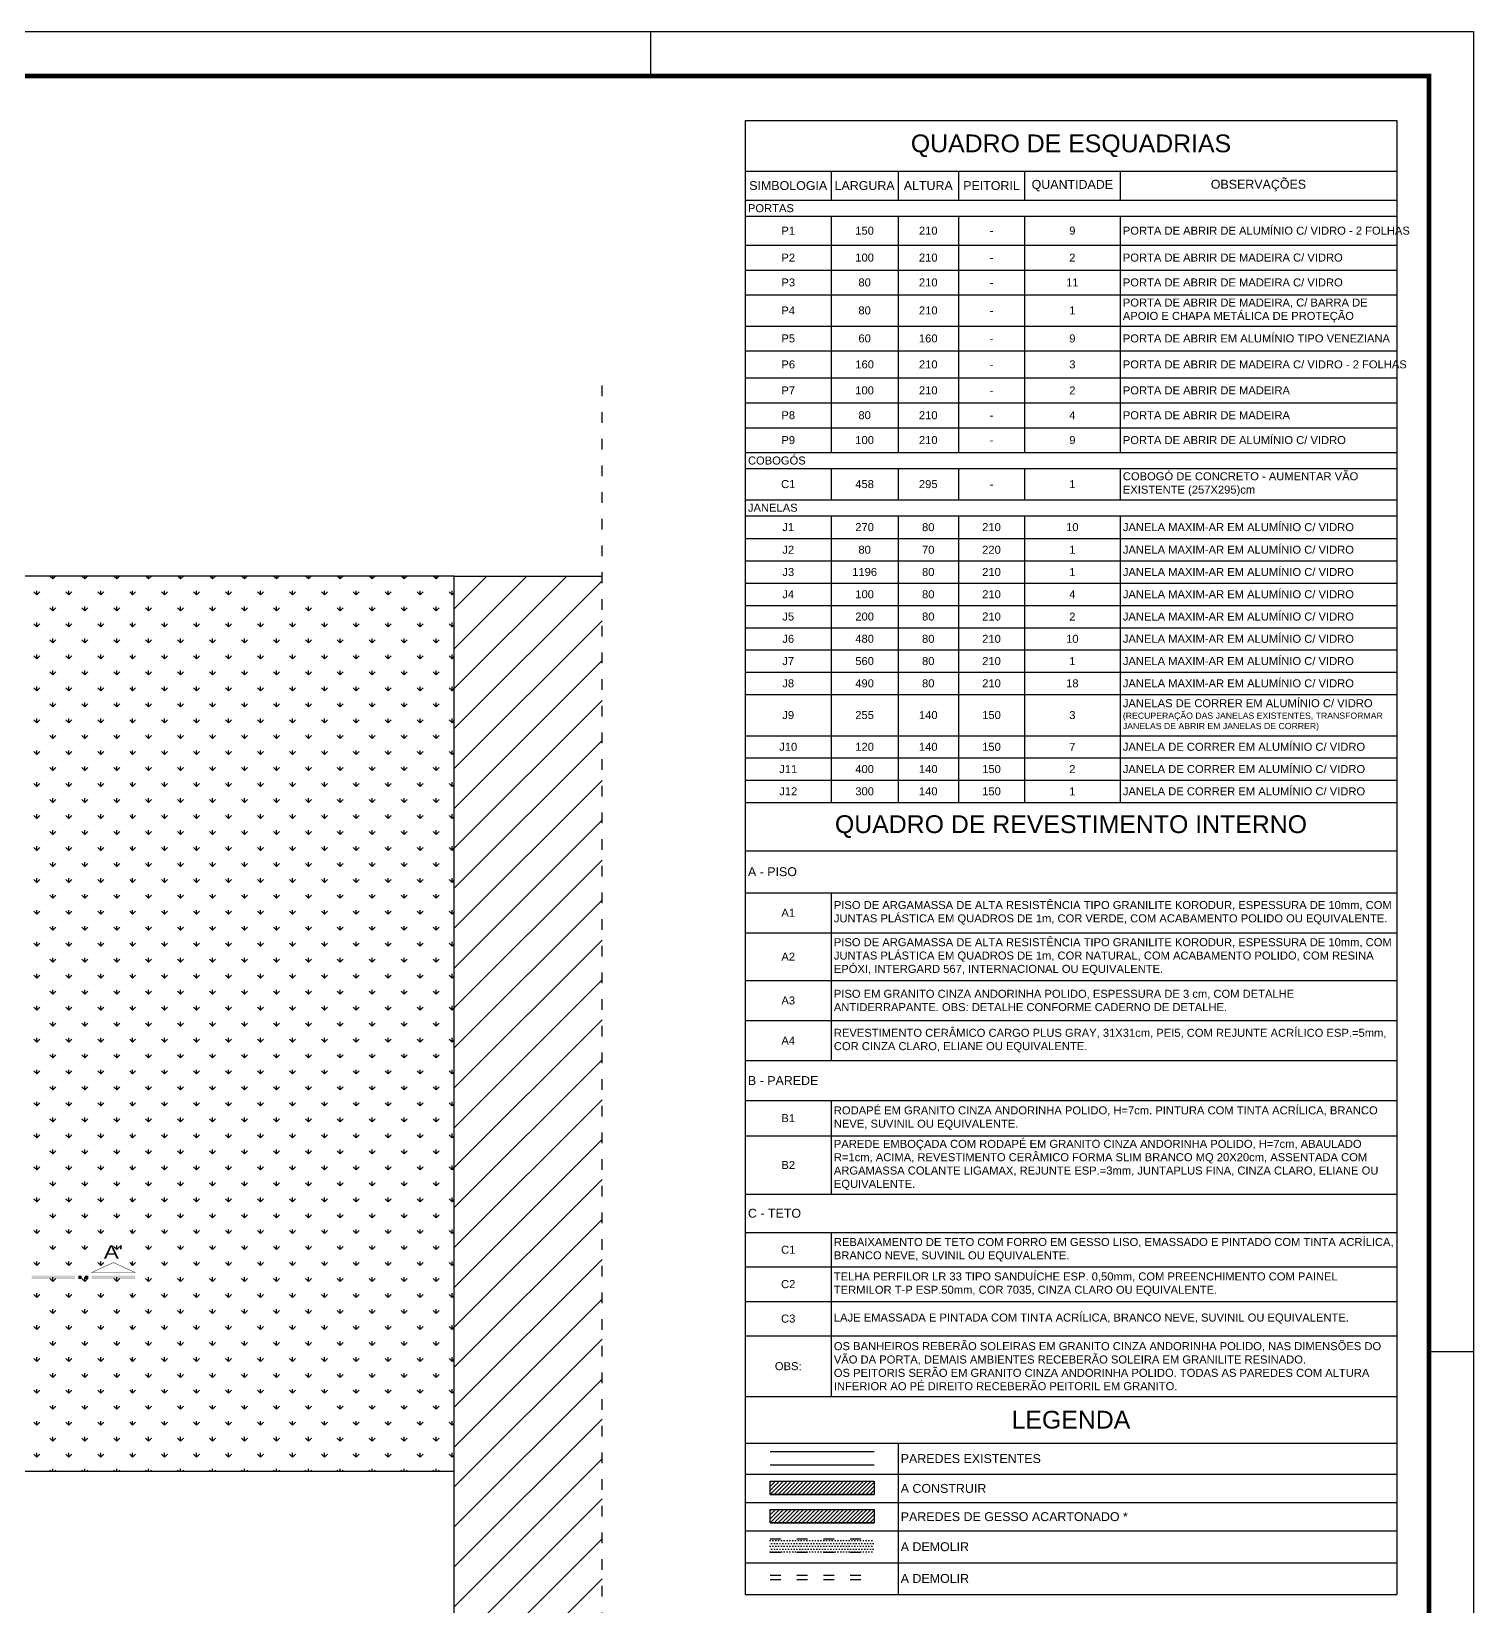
# Model space of a CAD drawing. Header units: millimetres. Extents: x 271 to 8721, y -7686 to -4716.
# Drawn here: x 7100 to 8721, y -6488 to -4716 of the extents above; entities that cross this region are included whole.
import ezdxf
from ezdxf.enums import TextEntityAlignment as Align

# ---------------------------------------------------------------- set-up
doc = ezdxf.new("R2010")
doc.units = ezdxf.units.MM
doc.linetypes.add('ACAD_ISO03W100', pattern=[30, 12, -18])
for name, color, linetype in [('construir', 10, 'Continuous'), ('CONSTRUIR - CARTONADO', 161, 'Continuous'), ('demolir', 40, 'ACAD_ISO03W100'), ('HACHURA', 8, 'Continuous'), ('LEGENDA', 7, 'Continuous'), ('PAREDE', 5, 'Continuous'), ('PISO', 3, 'Continuous'), ('PISO02', 8, 'Continuous'), ('Projeções', 6, 'ACAD_ISO03W100'), ('Texto', 7, 'Continuous')]:
    doc.layers.add(name, color=color, linetype=linetype)
doc.styles.add('ARIAL', font='Arial.ttf')

# ---------------------------------------------------------------- blocks, each defined once
blk = doc.blocks.new('A1 SEM ABA')
at = {"layer": 'LEGENDA'}
for p, q in [((-18.5, 58.4), (-18.5, 59.4)), ((0, 29.7), (-1, 29.7))]:
    blk.add_line(p, q, dxfattribs=at)
blk.add_lwpolyline([(-169, 59.4), (0, 59.4), (0, 0), (-169, 0), (-169, 59.4)], close=True, dxfattribs=at)
at = {"layer": 'LEGENDA', "const_width": 0.1}
blk.add_lwpolyline([(-1, 58.4), (-1, 1), (-166.5, 1), (-166.5, 58.4)], close=True, dxfattribs=at)
blk = doc.blocks.new('*T18')
at = {"color": 0, "lineweight": -2}
for p, q in [((732.5, 0), (732.5, -52.2)), ((732.5, -52.2), (732.5, -87.4)), ((732.5, -87.4), (732.5, -119.2)), ((732.5, -119.2), (732.5, -151)), ((732.5, -151), (732.5, -186.8)), ((732.5, -186.8), (732.5, -222.5))]:
    blk.add_line(p, q, dxfattribs=at)
at = {"layer": 'Texto', "color": 0, "lineweight": -2}
for p, q in [((0, 0), (96.6, 0)), ((0, 0), (0, -52.2)), ((96.6, 0), (171.8, 0)), ((171.8, 0), (239.7, 0)), ((239.7, 0), (314, 0)), ((314, 0), (421.6, 0)), ((421.6, 0), (732.5, 0)), ((0, -52.2), (96.6, -52.2)), ((0, -52.2), (0, -87.4)), ((96.6, -52.2), (171.8, -52.2)), ((171.8, -52.2), (239.7, -52.2)), ((171.8, -52.2), (171.8, -87.4)), ((239.7, -52.2), (314, -52.2)), ((314, -52.2), (421.6, -52.2)), ((421.6, -52.2), (732.5, -52.2)), ((0, -87.4), (96.6, -87.4)), ((0, -87.4), (0, -119.2)), ((96.6, -87.4), (171.8, -87.4)), ((171.8, -87.4), (239.7, -87.4)), ((171.8, -87.4), (171.8, -119.2)), ((239.7, -87.4), (314, -87.4)), ((314, -87.4), (421.6, -87.4)), ((421.6, -87.4), (732.5, -87.4)), ((0, -119.2), (96.6, -119.2)), ((0, -119.2), (0, -151)), ((96.6, -119.2), (171.8, -119.2)), ((171.8, -119.2), (239.7, -119.2)), ((171.8, -119.2), (171.8, -151)), ((239.7, -119.2), (314, -119.2)), ((314, -119.2), (421.6, -119.2)), ((421.6, -119.2), (732.5, -119.2)), ((0, -151), (96.6, -151)), ((0, -151), (0, -186.8)), ((96.6, -151), (171.8, -151)), ((171.8, -151), (239.7, -151)), ((171.8, -151), (171.8, -186.8)), ((239.7, -151), (314, -151)), ((314, -151), (421.6, -151)), ((421.6, -151), (732.5, -151)), ((0, -186.8), (96.6, -186.8)), ((0, -186.8), (0, -222.5)), ((96.6, -186.8), (171.8, -186.8)), ((171.8, -186.8), (239.7, -186.8)), ((171.8, -186.8), (171.8, -222.5)), ((239.7, -186.8), (314, -186.8)), ((314, -186.8), (421.6, -186.8)), ((421.6, -186.8), (732.5, -186.8)), ((0, -222.5), (96.6, -222.5)), ((96.6, -222.5), (171.8, -222.5)), ((171.8, -222.5), (239.7, -222.5)), ((239.7, -222.5), (314, -222.5)), ((314, -222.5), (421.6, -222.5)), ((421.6, -222.5), (732.5, -222.5))]:
    blk.add_line(p, q, dxfattribs=at)
at = {"layer": 'Texto', "style": 'ARIAL'}
for s, insert, char_height, width, attachment_point in [('LEGENDA', (366.2, -26.1), 20, 726.468, 5), ('PAREDES EXISTENTES', (174.8, -69.8), 10, 554.695, 4), ('A CONSTRUIR', (174.8, -103.3), 10, 554.695, 4), ('PAREDES DE GESSO ACARTONADO *', (174.8, -135.1), 10, 554.695, 4), ('A DEMOLIR', (174.8, -168.9), 10, 554.695, 4), ('A DEMOLIR', (174.8, -204.6), 10, 554.695, 4)]:
    blk.add_mtext(s, dxfattribs=dict(at, insert=insert, char_height=char_height, width=width, attachment_point=attachment_point))
blk = doc.blocks.new('A$C216C62CF')
at = {"color": 0, "const_width": 0.5}
blk.add_lwpolyline([(-116.3, 5.6), (-67.5, 5.6), (-91.9, 16.7)], close=True, dxfattribs=at)
at = {"color": 0, "linetype": 'ByBlock'}
for points in [[(-116.3, -1.9), (-116.3, 1.9), (-67.5, -1.9), (-67.5, 1.9)], [(-63.8, -1.9), (-63.8, 1.9), (-60, -1.9), (-60, 1.9)], [(-56.3, -1.9), (-56.3, 1.9), (-52.5, -1.9), (-52.5, 1.9)], [(-48.8, -1.9), (-48.8, 1.9), (0, -1.9), (0, 1.9)]]:
    blk.add_solid(points, dxfattribs=at)
at = {"color": 0, "style": 'ARIAL', "width": 1.2}
blk.add_attdef('A', text='', height=15, dxfattribs=at).set_placement((-91.9, 16.7), align=Align.BOTTOM_CENTER)

msp = doc.modelspace()

# ---------------------------------------------------------------- hatches: boundary and pattern name
at = {"layer": 'construir'}
h = msp.add_hatch(dxfattribs=at)
h.set_pattern_fill('ANSI31', color=256, style=0)
h.set_pattern_definition([(45, (7930.381, -6362.0192), (-2.24506, 2.24506), [])])
h.paths.add_polyline_path([(7930.381, -6347.019), (8047.475, -6347.019), (8047.475, -6362.019), (7930.381, -6362.019)])
at = {"layer": 'CONSTRUIR - CARTONADO'}
h = msp.add_hatch(dxfattribs=at)
h.set_pattern_fill('ANSI31', color=256, style=0)
h.set_pattern_definition([(45, (7930.381, -6393.8), (-2.24506, 2.24506), [])])
h.paths.add_polyline_path([(7930.381, -6378.8), (8047.475, -6378.8), (8047.475, -6393.8), (7930.381, -6393.8)])
at = {"layer": 'demolir'}
h = msp.add_hatch(dxfattribs=at)
h.set_pattern_fill('DOTS', color=256, scale=2, style=0)
h.set_pattern_definition([(0, (8073.265, -10928.7377), (1.5875, 3.175), [0, -3.175])])
h.paths.add_polyline_path([(7930.381, -6411.982), (8047.475, -6411.982), (8047.475, -6426.982), (7930.381, -6426.982)])
at = {"layer": 'HACHURA'}
h = msp.add_hatch(dxfattribs=at)
h.set_pattern_fill('GRASS', color=74, style=0)
h.set_pattern_definition([(90, (-3724.362, -17473.586), (-17.9605, 17.9605), [4.7625, -31.1585]), (45, (-3724.362, -17473.586), (-17.960512, 17.960512), [4.7625, -20.6375]), (135, (-3724.362, -17473.586), (-17.960512, -17.960512), [4.7625, -20.6375])])
h.paths.add_polyline_path([(7056.214, -6336.132), (7575.214, -6336.132), (7575.214, -5329.093), (7056.214, -5329.093), (7056.214, -5337.093), (7056.214, -5339.093), (7056.214, -5394.093), (7056.214, -5629.093), (7056.214, -5694.093), (7056.214, -5756.593), (7056.214, -5779.093), (7056.214, -5784.093), (7056.214, -6156.593), (7056.214, -6204.093)])
h.paths.add_polyline_path([(7081.763, -5704.093, -1), (7070.664, -5704.093, -1)], flags=16)
h.paths.add_polyline_path([(7216.352, -6112.306), (7167.602, -6112.306), (7191.977, -6101.237)], flags=16)
h.paths.add_polyline_path([(7064.537, -5727.593), (7064.537, -5712.913), (7076.706, -5712.913), (7076.706, -5727.593)], flags=24)
h.paths.add_polyline_path([(7064.537, -5711.97), (7064.537, -5696.215), (7076.706, -5696.215), (7076.706, -5711.97)], flags=24)
h.paths.add_polyline_path([(7064.537, -6199.421), (7064.537, -6183.764), (7076.706, -6183.764), (7076.706, -6199.421)], flags=24)
h.paths.add_polyline_path([(7086.956, -6166.867), (7086.956, -6152.187), (7099.125, -6152.187), (7099.125, -6166.867)], flags=24)
h.paths.add_polyline_path([(7063.09, -6150.093), (7063.09, -6126.005), (7076.706, -6126.005), (7076.706, -6150.093)], flags=24)
h.paths.add_polyline_path([(7064.537, -5967.578), (7064.537, -5945.608), (7076.706, -5945.608), (7076.706, -5967.578)], flags=24)
h.paths.add_polyline_path([(7063.09, -5787.18), (7063.09, -5763.093), (7076.706, -5763.093), (7076.706, -5787.18)], flags=24)
h.paths.add_polyline_path([(7064.531, -5554.914), (7064.531, -5533.271), (7076.706, -5533.271), (7076.706, -5554.914)], flags=24)
h.paths.add_polyline_path([(7064.537, -5381.97), (7064.537, -5366.215), (7076.706, -5366.215), (7076.706, -5381.97)], flags=24)
h.paths.add_polyline_path([(7177.404, -6078.046), (7205.335, -6078.046), (7205.335, -6100.546), (7177.404, -6100.546)], flags=24)
h = msp.add_hatch(dxfattribs=at)
h.set_pattern_fill('ANSI31', color=256, scale=10, style=0)
h.set_pattern_definition([(45, (-3724.36, -17473.586), (-22.45064, 22.45064), [])])
h.paths.add_polyline_path([(7741.403, -7556.811), (7741.403, -5329.093), (7575.214, -5329.093), (7575.214, -7556.811)])

# ---------------------------------------------------------------- linework, layer by layer
at = {"color": 0, "lineweight": -2}
for p, q in [((8634.893, -4816.719), (8634.893, -4873.422)), ((8634.893, -4873.422), (8634.893, -4906.259)), ((8634.893, -4906.259), (8634.893, -4924.259)), ((8634.893, -4924.259), (8634.893, -4956.843)), ((8634.893, -4956.843), (8634.893, -4984.803)), ((8634.893, -4984.803), (8634.893, -5012.764)), ((8634.893, -5012.764), (8634.893, -5047.779)), ((8634.893, -5047.779), (8634.893, -5075.739)), ((8634.893, -5075.739), (8634.893, -5106.212)), ((8634.893, -5106.212), (8634.893, -5134.172)), ((8634.893, -5134.172), (8634.893, -5162.132)), ((8634.893, -5162.132), (8634.893, -5190.092)), ((8634.893, -5190.092), (8634.893, -5208.092)), ((8634.893, -5208.092), (8634.893, -5243.163)), ((8634.893, -5243.163), (8634.893, -5261.163)), ((8634.893, -5261.163), (8634.893, -5286.908)), ((8634.893, -5286.908), (8634.893, -5311.956)), ((8634.893, -5311.956), (8634.893, -5337.005)), ((8634.893, -5337.005), (8634.893, -5362.054)), ((8634.893, -5362.054), (8634.893, -5387.103)), ((8634.893, -5387.103), (8634.893, -5412.152)), ((8634.893, -5412.152), (8634.893, -5437.2)), ((8634.893, -5437.2), (8634.893, -5462.249)), ((8634.893, -5462.249), (8634.893, -5508.569)), ((8634.893, -5508.569), (8634.893, -5533.618)), ((8634.893, -5533.618), (8634.893, -5558.667)), ((8634.893, -5558.667), (8634.893, -5583.715)), ((8634.893, -5583.715), (8634.893, -5637.939)), ((8634.893, -5637.939), (8634.893, -5685.215)), ((8634.893, -5685.215), (8634.893, -5730.287)), ((8634.893, -5730.287), (8634.893, -5783.882)), ((8634.893, -5783.882), (8634.893, -5828.955)), ((8634.893, -5828.955), (8634.893, -5874.027)), ((8634.893, -5874.027), (8634.893, -5918.826)), ((8634.893, -5918.826), (8634.893, -5958.625)), ((8634.893, -5958.625), (8634.893, -6024.188)), ((8634.893, -6024.188), (8634.893, -6067.434)), ((8634.893, -6067.434), (8634.893, -6106.16)), ((8634.893, -6106.16), (8634.893, -6144.886)), ((8634.893, -6144.886), (8634.893, -6183.612)), ((8634.893, -6183.612), (8634.893, -6251.949))]:
    msp.add_line(p, q, dxfattribs=at)
at = {"layer": 'construir'}
msp.add_lwpolyline([(7930.381, -6347.019), (8047.475, -6347.019), (8047.475, -6362.019), (7930.381, -6362.019)], close=True, dxfattribs=at)
at = {"layer": 'CONSTRUIR - CARTONADO'}
msp.add_lwpolyline([(7930.381, -6378.8), (8047.475, -6378.8), (8047.475, -6393.8), (7930.381, -6393.8)], close=True, dxfattribs=at)
at = {"layer": 'Defpoints'}
msp.add_line((7575.214, -5329.093), (7056.214, -5329.093), dxfattribs=at)
at = {"layer": 'demolir'}
for points in [[(7930.381, -6411.982), (8047.475, -6411.982)], [(7930.381, -6426.982), (8047.475, -6426.982)], [(7930.381, -6452.757), (8047.475, -6452.757)], [(7930.381, -6457.757), (8047.475, -6457.757)]]:
    msp.add_lwpolyline(points, dxfattribs=at)
at = {"layer": 'PAREDE', "linetype": 'Continuous'}
for points in [[(7930.381, -6313.83), (8047.475, -6313.83)], [(7930.381, -6328.83), (8047.475, -6328.83)]]:
    msp.add_lwpolyline(points, dxfattribs=at)
at = {"layer": 'PAREDE'}
for points in [[(7930.381, -6347.019), (8047.475, -6347.019)], [(7930.381, -6362.019), (8047.475, -6362.019)], [(7930.381, -6378.8), (8047.475, -6378.8)], [(7930.381, -6393.8), (8047.475, -6393.8)]]:
    msp.add_lwpolyline(points, dxfattribs=at)
at = {"layer": 'PISO'}
msp.add_line((7575.214, -5329.093), (7741.403, -5329.093), dxfattribs=at)
at = {"layer": 'PISO02'}
for q in [(7575.214, -5329.093), (7056.214, -6336.132)]:
    msp.add_line((7575.214, -6336.132), q, dxfattribs=at)
msp.add_lwpolyline([(7575.214, -6549.093), (7575.214, -6336.132)], dxfattribs=at)
at = {"layer": 'Projeções'}
msp.add_lwpolyline([(5707.214, -6896.093), (5707.214, -7556.811), (7741.403, -7556.811, 0), (7741.403, -7556.811), (7741.403, -5110.214)], format="xyb", dxfattribs=at)
at = {"layer": 'Texto', "color": 0, "lineweight": -2}
for p, q in [((7902.424, -4816.719), (7999.04, -4816.719)), ((7902.424, -4816.719), (7902.424, -4873.422)), ((7999.04, -4816.719), (8074.198, -4816.719)), ((8074.198, -4816.719), (8142.161, -4816.719)), ((8142.161, -4816.719), (8216.424, -4816.719)), ((8216.424, -4816.719), (8323.988, -4816.719)), ((8323.988, -4816.719), (8634.893, -4816.719)), ((7902.424, -4873.422), (7999.04, -4873.422)), ((7902.424, -4873.422), (7902.424, -4906.259)), ((7999.04, -4873.422), (8074.198, -4873.422)), ((7999.04, -4873.422), (7999.04, -4906.259)), ((8074.198, -4873.422), (8142.161, -4873.422)), ((8074.198, -4873.422), (8074.198, -4906.259)), ((8142.161, -4873.422), (8216.424, -4873.422)), ((8142.161, -4873.422), (8142.161, -4906.259)), ((8216.424, -4873.422), (8323.988, -4873.422)), ((8216.424, -4873.422), (8216.424, -4906.259)), ((8323.988, -4873.422), (8634.893, -4873.422)), ((8323.988, -4873.422), (8323.988, -4906.259)), ((7902.424, -4906.259), (7999.04, -4906.259)), ((7902.424, -4906.259), (7902.424, -4924.259)), ((7999.04, -4906.259), (8074.198, -4906.259)), ((8074.198, -4906.259), (8142.161, -4906.259)), ((8142.161, -4906.259), (8216.424, -4906.259)), ((8216.424, -4906.259), (8323.988, -4906.259)), ((8323.988, -4906.259), (8634.893, -4906.259)), ((7902.424, -4924.259), (7999.04, -4924.259)), ((7902.424, -4924.259), (7902.424, -4956.843)), ((7999.04, -4924.259), (8074.198, -4924.259)), ((7999.04, -4924.259), (7999.04, -4956.843)), ((8074.198, -4924.259), (8142.161, -4924.259)), ((8074.198, -4924.259), (8074.198, -4956.843)), ((8142.161, -4924.259), (8216.424, -4924.259)), ((8142.161, -4924.259), (8142.161, -4956.843)), ((8216.424, -4924.259), (8323.988, -4924.259)), ((8216.424, -4924.259), (8216.424, -4956.843)), ((8323.988, -4924.259), (8634.893, -4924.259)), ((8323.988, -4924.259), (8323.988, -4956.843)), ((7902.424, -4956.843), (7999.04, -4956.843)), ((7902.424, -4956.843), (7902.424, -4984.803)), ((7999.04, -4956.843), (8074.198, -4956.843)), ((7999.04, -4956.843), (7999.04, -4984.803)), ((8074.198, -4956.843), (8142.161, -4956.843)), ((8074.198, -4956.843), (8074.198, -4984.803)), ((8142.161, -4956.843), (8216.424, -4956.843)), ((8142.161, -4956.843), (8142.161, -4984.803)), ((8216.424, -4956.843), (8323.988, -4956.843)), ((8216.424, -4956.843), (8216.424, -4984.803)), ((8323.988, -4956.843), (8634.893, -4956.843)), ((8323.988, -4956.843), (8323.988, -4984.803)), ((7902.424, -4984.803), (7999.04, -4984.803)), ((7902.424, -4984.803), (7902.424, -5012.764)), ((7999.04, -4984.803), (8074.198, -4984.803)), ((7999.04, -4984.803), (7999.04, -5012.764)), ((8074.198, -4984.803), (8142.161, -4984.803)), ((8074.198, -4984.803), (8074.198, -5012.764)), ((8142.161, -4984.803), (8216.424, -4984.803)), ((8142.161, -4984.803), (8142.161, -5012.764)), ((8216.424, -4984.803), (8323.988, -4984.803)), ((8216.424, -4984.803), (8216.424, -5012.764)), ((8323.988, -4984.803), (8634.893, -4984.803)), ((8323.988, -4984.803), (8323.988, -5012.764)), ((7902.424, -5012.764), (7999.04, -5012.764)), ((7902.424, -5012.764), (7902.424, -5047.779)), ((7999.04, -5012.764), (8074.198, -5012.764)), ((7999.04, -5012.764), (7999.04, -5047.779)), ((8074.198, -5012.764), (8142.161, -5012.764)), ((8074.198, -5012.764), (8074.198, -5047.779)), ((8142.161, -5012.764), (8216.424, -5012.764)), ((8142.161, -5012.764), (8142.161, -5047.779)), ((8216.424, -5012.764), (8323.988, -5012.764)), ((8216.424, -5012.764), (8216.424, -5047.779)), ((8323.988, -5012.764), (8634.893, -5012.764)), ((8323.988, -5012.764), (8323.988, -5047.779)), ((7902.424, -5047.779), (7999.04, -5047.779)), ((7902.424, -5047.779), (7902.424, -5075.739)), ((7999.04, -5047.779), (8074.198, -5047.779)), ((7999.04, -5047.779), (7999.04, -5075.739)), ((8074.198, -5047.779), (8142.161, -5047.779)), ((8074.198, -5047.779), (8074.198, -5075.739)), ((8142.161, -5047.779), (8216.424, -5047.779)), ((8142.161, -5047.779), (8142.161, -5075.739)), ((8216.424, -5047.779), (8323.988, -5047.779)), ((8216.424, -5047.779), (8216.424, -5075.739)), ((8323.988, -5047.779), (8634.893, -5047.779)), ((8323.988, -5047.779), (8323.988, -5075.739)), ((7902.424, -5075.739), (7999.04, -5075.739)), ((7902.424, -5075.739), (7902.424, -5106.212)), ((7999.04, -5075.739), (8074.198, -5075.739)), ((7999.04, -5075.739), (7999.04, -5106.212)), ((8074.198, -5075.739), (8142.161, -5075.739)), ((8074.198, -5075.739), (8074.198, -5106.212)), ((8142.161, -5075.739), (8216.424, -5075.739)), ((8142.161, -5075.739), (8142.161, -5106.212)), ((8216.424, -5075.739), (8323.988, -5075.739)), ((8216.424, -5075.739), (8216.424, -5106.212)), ((8323.988, -5075.739), (8634.893, -5075.739)), ((8323.988, -5075.739), (8323.988, -5106.212)), ((7902.424, -5106.212), (7999.04, -5106.212)), ((7902.424, -5106.212), (7902.424, -5134.172)), ((7999.04, -5106.212), (8074.198, -5106.212)), ((7999.04, -5106.212), (7999.04, -5134.172)), ((8074.198, -5106.212), (8142.161, -5106.212)), ((8074.198, -5106.212), (8074.198, -5134.172)), ((8142.161, -5106.212), (8216.424, -5106.212)), ((8142.161, -5106.212), (8142.161, -5134.172)), ((8216.424, -5106.212), (8323.988, -5106.212)), ((8216.424, -5106.212), (8216.424, -5134.172)), ((8323.988, -5106.212), (8634.893, -5106.212)), ((8323.988, -5106.212), (8323.988, -5134.172)), ((7902.424, -5134.172), (7999.04, -5134.172)), ((7902.424, -5134.172), (7902.424, -5162.132)), ((7999.04, -5134.172), (8074.198, -5134.172)), ((7999.04, -5134.172), (7999.04, -5162.132)), ((8074.198, -5134.172), (8142.161, -5134.172)), ((8074.198, -5134.172), (8074.198, -5162.132)), ((8142.161, -5134.172), (8216.424, -5134.172)), ((8142.161, -5134.172), (8142.161, -5162.132)), ((8216.424, -5134.172), (8323.988, -5134.172)), ((8216.424, -5134.172), (8216.424, -5162.132)), ((8323.988, -5134.172), (8634.893, -5134.172)), ((8323.988, -5134.172), (8323.988, -5162.132)), ((7902.424, -5162.132), (7999.04, -5162.132)), ((7902.424, -5162.132), (7902.424, -5190.092)), ((7999.04, -5162.132), (8074.198, -5162.132)), ((7999.04, -5162.132), (7999.04, -5190.092)), ((8074.198, -5162.132), (8142.161, -5162.132)), ((8074.198, -5162.132), (8074.198, -5190.092)), ((8142.161, -5162.132), (8216.424, -5162.132)), ((8142.161, -5162.132), (8142.161, -5190.092)), ((8216.424, -5162.132), (8323.988, -5162.132)), ((8216.424, -5162.132), (8216.424, -5190.092)), ((8323.988, -5162.132), (8634.893, -5162.132)), ((8323.988, -5162.132), (8323.988, -5190.092)), ((7902.424, -5190.092), (7999.04, -5190.092)), ((7902.424, -5190.092), (7902.424, -5208.092)), ((7999.04, -5190.092), (8074.198, -5190.092)), ((8074.198, -5190.092), (8142.161, -5190.092)), ((8142.161, -5190.092), (8216.424, -5190.092)), ((8216.424, -5190.092), (8323.988, -5190.092)), ((8323.988, -5190.092), (8634.893, -5190.092)), ((7902.424, -5208.092), (7999.04, -5208.092)), ((7902.424, -5208.092), (7902.424, -5243.163)), ((7999.04, -5208.092), (8074.198, -5208.092)), ((7999.04, -5208.092), (7999.04, -5243.163)), ((8074.198, -5208.092), (8142.161, -5208.092)), ((8074.198, -5208.092), (8074.198, -5243.163)), ((8142.161, -5208.092), (8216.424, -5208.092)), ((8142.161, -5208.092), (8142.161, -5243.163)), ((8216.424, -5208.092), (8323.988, -5208.092)), ((8216.424, -5208.092), (8216.424, -5243.163)), ((8323.988, -5208.092), (8634.893, -5208.092)), ((8323.988, -5208.092), (8323.988, -5243.163)), ((7902.424, -5243.163), (7999.04, -5243.163)), ((7902.424, -5243.163), (7902.424, -5261.163)), ((7999.04, -5243.163), (8074.198, -5243.163)), ((8074.198, -5243.163), (8142.161, -5243.163)), ((8142.161, -5243.163), (8216.424, -5243.163)), ((8216.424, -5243.163), (8323.988, -5243.163)), ((8323.988, -5243.163), (8634.893, -5243.163)), ((7902.424, -5261.163), (7999.04, -5261.163)), ((7902.424, -5261.163), (7902.424, -5286.908)), ((7999.04, -5261.163), (8074.198, -5261.163)), ((7999.04, -5261.163), (7999.04, -5286.908)), ((8074.198, -5261.163), (8142.161, -5261.163)), ((8074.198, -5261.163), (8074.198, -5286.908)), ((8142.161, -5261.163), (8216.424, -5261.163)), ((8142.161, -5261.163), (8142.161, -5286.908)), ((8216.424, -5261.163), (8323.988, -5261.163)), ((8216.424, -5261.163), (8216.424, -5286.908)), ((8323.988, -5261.163), (8634.893, -5261.163)), ((8323.988, -5261.163), (8323.988, -5286.908)), ((7902.424, -5286.908), (7999.04, -5286.908)), ((7902.424, -5286.908), (7902.424, -5311.956)), ((7999.04, -5286.908), (8074.198, -5286.908)), ((7999.04, -5286.908), (7999.04, -5311.956)), ((8074.198, -5286.908), (8142.161, -5286.908)), ((8074.198, -5286.908), (8074.198, -5311.956)), ((8142.161, -5286.908), (8216.424, -5286.908)), ((8142.161, -5286.908), (8142.161, -5311.956)), ((8216.424, -5286.908), (8323.988, -5286.908)), ((8216.424, -5286.908), (8216.424, -5311.956)), ((8323.988, -5286.908), (8634.893, -5286.908)), ((8323.988, -5286.908), (8323.988, -5311.956)), ((7902.424, -5311.956), (7999.04, -5311.956)), ((7902.424, -5311.956), (7902.424, -5337.005)), ((7999.04, -5311.956), (8074.198, -5311.956)), ((7999.04, -5311.956), (7999.04, -5337.005)), ((8074.198, -5311.956), (8142.161, -5311.956)), ((8074.198, -5311.956), (8074.198, -5337.005)), ((8142.161, -5311.956), (8216.424, -5311.956)), ((8142.161, -5311.956), (8142.161, -5337.005)), ((8216.424, -5311.956), (8323.988, -5311.956)), ((8216.424, -5311.956), (8216.424, -5337.005)), ((8323.988, -5311.956), (8634.893, -5311.956)), ((8323.988, -5311.956), (8323.988, -5337.005)), ((7902.424, -5337.005), (7999.04, -5337.005)), ((7902.424, -5337.005), (7902.424, -5362.054)), ((7999.04, -5337.005), (8074.198, -5337.005)), ((7999.04, -5337.005), (7999.04, -5362.054)), ((8074.198, -5337.005), (8142.161, -5337.005)), ((8074.198, -5337.005), (8074.198, -5362.054)), ((8142.161, -5337.005), (8216.424, -5337.005)), ((8142.161, -5337.005), (8142.161, -5362.054)), ((8216.424, -5337.005), (8323.988, -5337.005)), ((8216.424, -5337.005), (8216.424, -5362.054)), ((8323.988, -5337.005), (8634.893, -5337.005)), ((8323.988, -5337.005), (8323.988, -5362.054)), ((7902.424, -5362.054), (7999.04, -5362.054)), ((7902.424, -5362.054), (7902.424, -5387.103)), ((7999.04, -5362.054), (8074.198, -5362.054)), ((7999.04, -5362.054), (7999.04, -5387.103)), ((8074.198, -5362.054), (8142.161, -5362.054)), ((8074.198, -5362.054), (8074.198, -5387.103)), ((8142.161, -5362.054), (8216.424, -5362.054)), ((8142.161, -5362.054), (8142.161, -5387.103)), ((8216.424, -5362.054), (8323.988, -5362.054)), ((8216.424, -5362.054), (8216.424, -5387.103)), ((8323.988, -5362.054), (8634.893, -5362.054)), ((8323.988, -5362.054), (8323.988, -5387.103)), ((7902.424, -5387.103), (7999.04, -5387.103)), ((7902.424, -5387.103), (7902.424, -5412.152)), ((7999.04, -5387.103), (8074.198, -5387.103)), ((7999.04, -5387.103), (7999.04, -5412.152)), ((8074.198, -5387.103), (8142.161, -5387.103)), ((8074.198, -5387.103), (8074.198, -5412.152)), ((8142.161, -5387.103), (8216.424, -5387.103)), ((8142.161, -5387.103), (8142.161, -5412.152)), ((8216.424, -5387.103), (8323.988, -5387.103)), ((8216.424, -5387.103), (8216.424, -5412.152)), ((8323.988, -5387.103), (8634.893, -5387.103)), ((8323.988, -5387.103), (8323.988, -5412.152)), ((7902.424, -5412.152), (7999.04, -5412.152)), ((7902.424, -5412.152), (7902.424, -5437.2)), ((7999.04, -5412.152), (8074.198, -5412.152)), ((7999.04, -5412.152), (7999.04, -5437.2)), ((8074.198, -5412.152), (8142.161, -5412.152)), ((8074.198, -5412.152), (8074.198, -5437.2)), ((8142.161, -5412.152), (8216.424, -5412.152)), ((8142.161, -5412.152), (8142.161, -5437.2)), ((8216.424, -5412.152), (8323.988, -5412.152)), ((8216.424, -5412.152), (8216.424, -5437.2)), ((8323.988, -5412.152), (8634.893, -5412.152)), ((8323.988, -5412.152), (8323.988, -5437.2)), ((7902.424, -5437.2), (7999.04, -5437.2)), ((7902.424, -5437.2), (7902.424, -5462.249)), ((7999.04, -5437.2), (8074.198, -5437.2)), ((7999.04, -5437.2), (7999.04, -5462.249)), ((8074.198, -5437.2), (8142.161, -5437.2)), ((8074.198, -5437.2), (8074.198, -5462.249)), ((8142.161, -5437.2), (8216.424, -5437.2)), ((8142.161, -5437.2), (8142.161, -5462.249)), ((8216.424, -5437.2), (8323.988, -5437.2)), ((8216.424, -5437.2), (8216.424, -5462.249)), ((8323.988, -5437.2), (8634.893, -5437.2)), ((8323.988, -5437.2), (8323.988, -5462.249)), ((7902.424, -5462.249), (7999.04, -5462.249)), ((7902.424, -5462.249), (7902.424, -5508.569)), ((7999.04, -5462.249), (8074.198, -5462.249)), ((7999.04, -5462.249), (7999.04, -5508.569)), ((8074.198, -5462.249), (8142.161, -5462.249)), ((8074.198, -5462.249), (8074.198, -5508.569)), ((8142.161, -5462.249), (8216.424, -5462.249)), ((8142.161, -5462.249), (8142.161, -5508.569)), ((8216.424, -5462.249), (8323.988, -5462.249)), ((8216.424, -5462.249), (8216.424, -5508.569)), ((8323.988, -5462.249), (8634.893, -5462.249)), ((8323.988, -5462.249), (8323.988, -5508.569)), ((7902.424, -5508.569), (7999.04, -5508.569)), ((7902.424, -5508.569), (7902.424, -5533.618)), ((7999.04, -5508.569), (8074.198, -5508.569)), ((7999.04, -5508.569), (7999.04, -5533.618)), ((8074.198, -5508.569), (8142.161, -5508.569)), ((8074.198, -5508.569), (8074.198, -5533.618)), ((8142.161, -5508.569), (8216.424, -5508.569)), ((8142.161, -5508.569), (8142.161, -5533.618)), ((8216.424, -5508.569), (8323.988, -5508.569)), ((8216.424, -5508.569), (8216.424, -5533.618)), ((8323.988, -5508.569), (8634.893, -5508.569)), ((8323.988, -5508.569), (8323.988, -5533.618)), ((7902.424, -5533.618), (7999.04, -5533.618)), ((7902.424, -5533.618), (7902.424, -5558.667)), ((7999.04, -5533.618), (8074.198, -5533.618)), ((7999.04, -5533.618), (7999.04, -5558.667)), ((8074.198, -5533.618), (8142.161, -5533.618)), ((8074.198, -5533.618), (8074.198, -5558.667)), ((8142.161, -5533.618), (8216.424, -5533.618)), ((8142.161, -5533.618), (8142.161, -5558.667)), ((8216.424, -5533.618), (8323.988, -5533.618)), ((8216.424, -5533.618), (8216.424, -5558.667)), ((8323.988, -5533.618), (8634.893, -5533.618)), ((8323.988, -5533.618), (8323.988, -5558.667)), ((7902.424, -5558.667), (7999.04, -5558.667)), ((7902.424, -5558.667), (7902.424, -5583.715)), ((7999.04, -5558.667), (8074.198, -5558.667)), ((7999.04, -5558.667), (7999.04, -5583.715)), ((8074.198, -5558.667), (8142.161, -5558.667)), ((8074.198, -5558.667), (8074.198, -5583.715)), ((8142.161, -5558.667), (8216.424, -5558.667)), ((8142.161, -5558.667), (8142.161, -5583.715)), ((8216.424, -5558.667), (8323.988, -5558.667)), ((8216.424, -5558.667), (8216.424, -5583.715)), ((8323.988, -5558.667), (8634.893, -5558.667)), ((8323.988, -5558.667), (8323.988, -5583.715)), ((7902.424, -5583.715), (7999.04, -5583.715)), ((7902.424, -5583.715), (7902.424, -5637.939)), ((7999.04, -5583.715), (8074.198, -5583.715)), ((8074.198, -5583.715), (8142.161, -5583.715)), ((8142.161, -5583.715), (8216.424, -5583.715)), ((8216.424, -5583.715), (8323.988, -5583.715)), ((8323.988, -5583.715), (8634.893, -5583.715)), ((7902.424, -5637.939), (7999.04, -5637.939)), ((7902.424, -5637.939), (7902.424, -5685.215)), ((7999.04, -5637.939), (8074.198, -5637.939)), ((8074.198, -5637.939), (8142.161, -5637.939)), ((8142.161, -5637.939), (8216.424, -5637.939)), ((8216.424, -5637.939), (8323.988, -5637.939)), ((8323.988, -5637.939), (8634.893, -5637.939)), ((7902.424, -5685.215), (7999.04, -5685.215)), ((7902.424, -5685.215), (7902.424, -5730.287)), ((7999.04, -5685.215), (8074.198, -5685.215)), ((7999.04, -5685.215), (7999.04, -5730.287)), ((8074.198, -5685.215), (8142.161, -5685.215)), ((8142.161, -5685.215), (8216.424, -5685.215)), ((8216.424, -5685.215), (8323.988, -5685.215)), ((8323.988, -5685.215), (8634.893, -5685.215)), ((7902.424, -5730.287), (7999.04, -5730.287)), ((7902.424, -5730.287), (7902.424, -5783.882)), ((7999.04, -5730.287), (8074.198, -5730.287)), ((7999.04, -5730.287), (7999.04, -5783.882)), ((8074.198, -5730.287), (8142.161, -5730.287)), ((8142.161, -5730.287), (8216.424, -5730.287)), ((8216.424, -5730.287), (8323.988, -5730.287)), ((8323.988, -5730.287), (8634.893, -5730.287)), ((7902.424, -5783.882), (7999.04, -5783.882)), ((7902.424, -5783.882), (7902.424, -5828.955)), ((7999.04, -5783.882), (8074.198, -5783.882)), ((7999.04, -5783.882), (7999.04, -5828.955)), ((8074.198, -5783.882), (8142.161, -5783.882)), ((8142.161, -5783.882), (8216.424, -5783.882)), ((8216.424, -5783.882), (8323.988, -5783.882)), ((8323.988, -5783.882), (8634.893, -5783.882)), ((7902.424, -5828.955), (7999.04, -5828.955)), ((7902.424, -5828.955), (7902.424, -5874.027)), ((7999.04, -5828.955), (8074.198, -5828.955)), ((7999.04, -5828.955), (7999.04, -5874.027)), ((8074.198, -5828.955), (8142.161, -5828.955)), ((8142.161, -5828.955), (8216.424, -5828.955)), ((8216.424, -5828.955), (8323.988, -5828.955)), ((8323.988, -5828.955), (8634.893, -5828.955)), ((7902.424, -5874.027), (7999.04, -5874.027)), ((7902.424, -5874.027), (7902.424, -5918.826)), ((7999.04, -5874.027), (8074.198, -5874.027)), ((8074.198, -5874.027), (8142.161, -5874.027)), ((8142.161, -5874.027), (8216.424, -5874.027)), ((8216.424, -5874.027), (8323.988, -5874.027)), ((8323.988, -5874.027), (8634.893, -5874.027)), ((7902.424, -5918.826), (7999.04, -5918.826)), ((7902.424, -5918.826), (7902.424, -5958.625)), ((7999.04, -5918.826), (8074.198, -5918.826)), ((7999.04, -5918.826), (7999.04, -5958.625)), ((8074.198, -5918.826), (8142.161, -5918.826)), ((8142.161, -5918.826), (8216.424, -5918.826)), ((8216.424, -5918.826), (8323.988, -5918.826)), ((8323.988, -5918.826), (8634.893, -5918.826)), ((7902.424, -5958.625), (7999.04, -5958.625)), ((7902.424, -5958.625), (7902.424, -6024.188)), ((7999.04, -5958.625), (8074.198, -5958.625)), ((7999.04, -5958.625), (7999.04, -6024.188)), ((8074.198, -5958.625), (8142.161, -5958.625)), ((8142.161, -5958.625), (8216.424, -5958.625)), ((8216.424, -5958.625), (8323.988, -5958.625)), ((8323.988, -5958.625), (8634.893, -5958.625)), ((7902.424, -6024.188), (7999.04, -6024.188)), ((7902.424, -6024.188), (7902.424, -6067.434)), ((7999.04, -6024.188), (8074.198, -6024.188)), ((8074.198, -6024.188), (8142.161, -6024.188)), ((8142.161, -6024.188), (8216.424, -6024.188)), ((8216.424, -6024.188), (8323.988, -6024.188)), ((8323.988, -6024.188), (8634.893, -6024.188)), ((7902.424, -6067.434), (7999.04, -6067.434)), ((7902.424, -6067.434), (7902.424, -6106.16)), ((7999.04, -6067.434), (8074.198, -6067.434)), ((7999.04, -6067.434), (7999.04, -6106.16)), ((8074.198, -6067.434), (8142.161, -6067.434)), ((8142.161, -6067.434), (8216.424, -6067.434)), ((8216.424, -6067.434), (8323.988, -6067.434)), ((8323.988, -6067.434), (8634.893, -6067.434)), ((7902.424, -6106.16), (7999.04, -6106.16)), ((7902.424, -6106.16), (7902.424, -6144.886)), ((7999.04, -6106.16), (8074.198, -6106.16)), ((7999.04, -6106.16), (7999.04, -6144.886)), ((8074.198, -6106.16), (8142.161, -6106.16)), ((8142.161, -6106.16), (8216.424, -6106.16)), ((8216.424, -6106.16), (8323.988, -6106.16)), ((8323.988, -6106.16), (8634.893, -6106.16)), ((7902.424, -6144.886), (7999.04, -6144.886)), ((7902.424, -6144.886), (7902.424, -6183.612)), ((7999.04, -6144.886), (8074.198, -6144.886)), ((7999.04, -6144.886), (7999.04, -6183.612)), ((8074.198, -6144.886), (8142.161, -6144.886)), ((8142.161, -6144.886), (8216.424, -6144.886)), ((8216.424, -6144.886), (8323.988, -6144.886)), ((8323.988, -6144.886), (8634.893, -6144.886)), ((7902.424, -6183.612), (7999.04, -6183.612)), ((7902.424, -6183.612), (7902.424, -6251.949)), ((7999.04, -6183.612), (8074.198, -6183.612)), ((7999.04, -6183.612), (7999.04, -6251.949)), ((8074.198, -6183.612), (8142.161, -6183.612)), ((8142.161, -6183.612), (8216.424, -6183.612)), ((8216.424, -6183.612), (8323.988, -6183.612)), ((8323.988, -6183.612), (8634.893, -6183.612)), ((7902.424, -6251.949), (7999.04, -6251.949)), ((7999.04, -6251.949), (8074.198, -6251.949)), ((8074.198, -6251.949), (8142.161, -6251.949)), ((8142.161, -6251.949), (8216.424, -6251.949)), ((8216.424, -6251.949), (8323.988, -6251.949)), ((8323.988, -6251.949), (8634.893, -6251.949))]:
    msp.add_line(p, q, dxfattribs=at)

# ---------------------------------------------------------------- block references
msp.add_blockref('*T18', (7902.424, -6251.949))
at = {"layer": 'LEGENDA', "xscale": 49.99999999947613, "yscale": 49.99999999947613, "zscale": 49.99999999947613}
msp.add_blockref('A1 SEM ABA', (8721.25, -7686.485), dxfattribs=at)
at = {"layer": 'LEGENDA'}
ref = msp.add_blockref('A$C216C62CF', (7100.102, -6117.931), dxfattribs=dict(at, xscale=-1))
ref.add_attrib('A', "A'", dxfattribs={"layer": '0', "color": 0, "height": 15, "style": 'ARIAL', "width": 1.2}).set_placement((7191.977, -6101.237), align=Align.BOTTOM_CENTER)

# ---------------------------------------------------------------- texts
at = {"layer": 'Texto', "style": 'ARIAL'}
for s, insert, char_height, width, attachment_point in [('QUADRO DE ESQUADRIAS', (8268.659, -4845.071), 20, 726.46832, 5), ('SIMBOLOGIA', (7950.732, -4889.84), 10, 90.61582, 5), ('LARGURA', (8036.619, -4889.84), 10, 69.15792, 5), ('ALTURA', (8108.18, -4889.84), 10, 61.96313, 5), ('PEITORIL', (8179.293, -4889.84), 10, 68.26318, 5), ('QUANTIDADE', (8270.206, -4889.84), 10, 101.56336, 5), ('OBSERVAÇÕES', (8479.44, -4889.84), 10, 304.90491, 5), ('PORTAS', (7905.424, -4915.259), 9, 726.46832, 4), ('P1', (7950.732, -4940.551), 9, 90.61582, 5), ('150', (8036.619, -4940.551), 9, 69.15792, 5), ('210', (8108.18, -4940.551), 9, 61.96313, 5), ('-', (8179.293, -4940.551), 9, 68.26318, 5), ('9', (8270.206, -4940.551), 9, 101.56336, 5), ('PORTA DE ABRIR DE ALUMÍNIO C/ VIDRO - 2 FOLHAS', (8326.988, -4940.551), 9, 304.90491, 4), ('P2', (7950.732, -4970.823), 9, 90.61582, 5), ('100', (8036.619, -4970.823), 9, 69.15792, 5), ('210', (8108.18, -4970.823), 9, 61.96313, 5), ('-', (8179.293, -4970.823), 9, 68.26318, 5), ('2', (8270.206, -4970.823), 9, 101.56336, 5), ('PORTA DE ABRIR DE MADEIRA C/ VIDRO', (8326.988, -4970.823), 9, 304.90491, 4), ('P3', (7950.732, -4998.784), 9, 90.61582, 5), ('80', (8036.619, -4998.784), 9, 69.15792, 5), ('210', (8108.18, -4998.784), 9, 61.96313, 5), ('11', (8270.206, -4998.784), 9, 101.56336, 5), ('PORTA DE ABRIR DE MADEIRA C/ VIDRO', (8326.988, -4998.784), 9, 304.90491, 4), ('-', (8179.293, -4998.784), 9, 68.26318, 5), ('P4', (7950.732, -5030.271), 9, 90.61582, 5), ('80', (8036.619, -5030.271), 9, 69.15792, 5), ('210', (8108.18, -5030.271), 9, 61.96313, 5), ('-', (8179.293, -5030.271), 9, 68.26318, 5), ('1', (8270.206, -5030.271), 9, 101.56336, 5), ('PORTA DE ABRIR DE MADEIRA, C/ BARRA DE APOIO E CHAPA METÁLICA DE PROTEÇÃO', (8326.988, -5030.271), 9, 304.90491, 4), ('P5', (7950.732, -5061.759), 9, 90.61582, 5), ('60', (8036.619, -5061.759), 9, 69.15792, 5), ('160', (8108.18, -5061.759), 9, 61.96313, 5), ('-', (8179.293, -5061.759), 9, 68.26318, 5), ('9', (8270.206, -5061.759), 9, 101.56336, 5), ('PORTA DE ABRIR EM ALUMÍNIO TIPO VENEZIANA', (8326.988, -5061.759), 9, 304.90491, 4), ('P6', (7950.732, -5090.976), 9, 90.61582, 5), ('160', (8036.619, -5090.976), 9, 69.15792, 5), ('210', (8108.18, -5090.976), 9, 61.96313, 5), ('-', (8179.293, -5090.976), 9, 68.26318, 5), ('3', (8270.206, -5090.976), 9, 101.56336, 5), ('PORTA DE ABRIR DE MADEIRA C/ VIDRO - 2 FOLHAS', (8326.988, -5090.976), 9, 304.90491, 4), ('P7', (7950.732, -5120.192), 9, 90.61582, 5), ('100', (8036.619, -5120.192), 9, 69.15792, 5), ('210', (8108.18, -5120.192), 9, 61.96313, 5), ('2', (8270.206, -5120.192), 9, 101.56336, 5), ('PORTA DE ABRIR DE MADEIRA', (8326.988, -5120.192), 9, 304.90491, 4), ('-', (8179.293, -5120.192), 9, 68.26318, 5), ('P8', (7950.732, -5148.152), 9, 90.61582, 5), ('80', (8036.619, -5148.152), 9, 69.15792, 5), ('210', (8108.18, -5148.152), 9, 61.96313, 5), ('-', (8179.293, -5148.152), 9, 68.26318, 5), ('4', (8270.206, -5148.152), 9, 101.56336, 5), ('PORTA DE ABRIR DE MADEIRA', (8326.988, -5148.152), 9, 304.90491, 4), ('P9', (7950.732, -5176.112), 9, 90.61582, 5), ('100', (8036.619, -5176.112), 9, 69.15792, 5), ('210', (8108.18, -5176.112), 9, 61.96313, 5), ('9', (8270.206, -5176.112), 9, 101.56336, 5), ('PORTA DE ABRIR DE ALUMÍNIO C/ VIDRO', (8326.988, -5176.112), 9, 304.90491, 4), ('-', (8179.293, -5176.112), 9, 68.26318, 5), ('COBOGÓS', (7905.424, -5199.092), 9, 726.46832, 4), ('C1', (7950.732, -5225.628), 9, 90.61582, 5), ('458', (8036.619, -5225.628), 9, 69.15792, 5), ('295', (8108.18, -5225.628), 9, 61.96313, 5), ('1', (8270.206, -5225.628), 9, 101.56336, 5), ('COBOGÓ DE CONCRETO - AUMENTAR VÃO EXISTENTE (257X295)cm', (8326.988, -5225.628), 9, 304.90491, 4), ('-', (8179.293, -5225.628), 9, 68.26318, 5), ('JANELAS', (7905.424, -5252.163), 9, 726.46832, 4), ('J1', (7950.732, -5274.035), 9, 90.61582, 5), ('270', (8036.619, -5274.035), 9, 69.15792, 5), ('80', (8108.18, -5274.035), 9, 61.96313, 5), ('210', (8179.293, -5274.035), 9, 68.26318, 5), ('10', (8270.206, -5274.035), 9, 101.56336, 5), ('JANELA MAXIM-AR EM ALUMÍNIO C/ VIDRO', (8326.988, -5274.035), 9, 304.90491, 4), ('J2', (7950.732, -5299.432), 9, 90.61582, 5), ('80', (8036.619, -5299.432), 9, 69.15792, 5), ('70', (8108.18, -5299.432), 9, 61.96313, 5), ('220', (8179.293, -5299.432), 9, 68.26318, 5), ('1', (8270.206, -5299.432), 9, 101.56336, 5), ('JANELA MAXIM-AR EM ALUMÍNIO C/ VIDRO', (8326.988, -5299.432), 9, 304.90491, 4), ('J3', (7950.732, -5324.481), 9, 90.61582, 5), ('1196', (8036.619, -5324.481), 9, 69.15792, 5), ('80', (8108.18, -5324.481), 9, 61.96313, 5), ('210', (8179.293, -5324.481), 9, 68.26318, 5), ('1', (8270.206, -5324.481), 9, 101.56336, 5), ('JANELA MAXIM-AR EM ALUMÍNIO C/ VIDRO', (8326.988, -5324.481), 9, 304.90491, 4), ('J4', (7950.732, -5349.53), 9, 90.61582, 5), ('100', (8036.619, -5349.53), 9, 69.15792, 5), ('80', (8108.18, -5349.53), 9, 61.96313, 5), ('210', (8179.293, -5349.53), 9, 68.26318, 5), ('4', (8270.206, -5349.53), 9, 101.56336, 5), ('JANELA MAXIM-AR EM ALUMÍNIO C/ VIDRO', (8326.988, -5349.53), 9, 304.90491, 4), ('JANELA MAXIM-AR EM ALUMÍNIO C/ VIDRO', (8326.988, -5374.578), 9, 304.90491, 4), ('J5', (7950.732, -5374.578), 9, 90.61582, 5), ('200', (8036.619, -5374.578), 9, 69.15792, 5), ('80', (8108.18, -5374.578), 9, 61.96313, 5), ('210', (8179.293, -5374.578), 9, 68.26318, 5), ('2', (8270.206, -5374.578), 9, 101.56336, 5), ('J6', (7950.732, -5399.627), 9, 90.61582, 5), ('480', (8036.619, -5399.627), 9, 69.15792, 5), ('80', (8108.18, -5399.627), 9, 61.96313, 5), ('210', (8179.293, -5399.627), 9, 68.26318, 5), ('10', (8270.206, -5399.627), 9, 101.56336, 5), ('JANELA MAXIM-AR EM ALUMÍNIO C/ VIDRO', (8326.988, -5399.627), 9, 304.90491, 4), ('J7', (7950.732, -5424.676), 9, 90.61582, 5), ('560', (8036.619, -5424.676), 9, 69.15792, 5), ('80', (8108.18, -5424.676), 9, 61.96313, 5), ('210', (8179.293, -5424.676), 9, 68.26318, 5), ('1', (8270.206, -5424.676), 9, 101.56336, 5), ('JANELA MAXIM-AR EM ALUMÍNIO C/ VIDRO', (8326.988, -5424.676), 9, 304.90491, 4), ('J8', (7950.732, -5449.725), 9, 90.61582, 5), ('490', (8036.619, -5449.725), 9, 69.15792, 5), ('80', (8108.18, -5449.725), 9, 61.96313, 5), ('210', (8179.293, -5449.725), 9, 68.26318, 5), ('18', (8270.206, -5449.725), 9, 101.56336, 5), ('JANELA MAXIM-AR EM ALUMÍNIO C/ VIDRO', (8326.988, -5449.725), 9, 304.90491, 4), ('JANELAS DE CORRER EM ALUMÍNIO C/ VIDRO {\\H0.77778x;(RECUPERAÇÃO DAS JANELAS EXISTENTES, TRANSFORMAR JANELAS DE ABRIR EM JANELAS DE CORRER)}', (8326.988, -5485.409), 9, 304.90491, 4), ('J9', (7950.732, -5485.409), 9, 90.61582, 5), ('255', (8036.619, -5485.409), 9, 69.15792, 5), ('140', (8108.18, -5485.409), 9, 61.96313, 5), ('150', (8179.293, -5485.409), 9, 68.26318, 5), ('3', (8270.206, -5485.409), 9, 101.56336, 5), ('J10', (7950.732, -5521.093), 9, 90.61582, 5), ('120', (8036.619, -5521.093), 9, 69.15792, 5), ('140', (8108.18, -5521.093), 9, 61.96313, 5), ('150', (8179.293, -5521.093), 9, 68.26318, 5), ('7', (8270.206, -5521.093), 9, 101.56336, 5), ('JANELA DE CORRER EM ALUMÍNIO C/ VIDRO', (8326.988, -5521.093), 9, 304.90491, 4), ('J11', (7950.732, -5546.142), 9, 90.61582, 5), ('400', (8036.619, -5546.142), 9, 69.15792, 5), ('140', (8108.18, -5546.142), 9, 61.96313, 5), ('150', (8179.293, -5546.142), 9, 68.26318, 5), ('2', (8270.206, -5546.142), 9, 101.56336, 5), ('JANELA DE CORRER EM ALUMÍNIO C/ VIDRO', (8326.988, -5546.142), 9, 304.90491, 4), ('J12', (7950.732, -5571.191), 9, 90.61582, 5), ('300', (8036.619, -5571.191), 9, 69.15792, 5), ('140', (8108.18, -5571.191), 9, 61.96313, 5), ('150', (8179.293, -5571.191), 9, 68.26318, 5), ('1', (8270.206, -5571.191), 9, 101.56336, 5), ('JANELA DE CORRER EM ALUMÍNIO C/ VIDRO', (8326.988, -5571.191), 9, 304.90491, 4), ('QUADRO DE REVESTIMENTO INTERNO', (8268.659, -5610.827), 20, 726.46832, 5), ('A - PISO', (7905.424, -5661.577), 10, 726.46832, 4), ('A1', (7950.732, -5707.751), 9, 90.61582, 5), ('PISO DE ARGAMASSA DE ALTA RESISTÊNCIA TIPO GRANILITE KORODUR, ESPESSURA DE 10mm, COM JUNTAS PLÁSTICA EM QUADROS DE 1m, COR VERDE, COM ACABAMENTO POLIDO OU EQUIVALENTE.', (8002.04, -5707.751), 9, 629.8525, 4), ('PISO DE ARGAMASSA DE ALTA RESISTÊNCIA TIPO GRANILITE KORODUR, ESPESSURA DE 10mm, COM JUNTAS PLÁSTICA EM QUADROS DE 1m, COR NATURAL, COM ACABAMENTO POLIDO, COM RESINA EPÓXI, INTERGARD 567, INTERNACIONAL OU EQUIVALENTE.', (8002.04, -5757.085), 9, 629.8525, 4), ('A2', (7950.732, -5757.085), 9, 90.61582, 5), ('A3', (7950.732, -5806.419), 9, 90.61582, 5), ('PISO EM GRANITO CINZA ANDORINHA POLIDO, ESPESSURA DE 3 cm, COM DETALHE  ANTIDERRAPANTE. OBS: DETALHE CONFORME CADERNO DE DETALHE.', (8002.04, -5806.419), 9, 629.8525, 4), ('REVESTIMENTO CERÂMICO CARGO PLUS GRAY, 31X31cm, PEI5, COM REJUNTE ACRÍLICO ESP.=5mm, COR CINZA CLARO, ELIANE OU EQUIVALENTE.', (8002.04, -5851.491), 9, 629.8525, 4), ('A4', (7950.732, -5851.491), 9, 90.61582, 5), ('B - PAREDE', (7905.424, -5896.427), 10, 726.46832, 4), ('B1', (7950.732, -5938.726), 9, 90.61582, 5), ('RODAPÉ EM GRANITO CINZA ANDORINHA POLIDO, H=7cm. PINTURA COM TINTA ACRÍLICA, BRANCO NEVE, SUVINIL OU EQUIVALENTE.', (8002.04, -5938.726), 9, 629.8525, 4), ('PAREDE EMBOÇADA COM RODAPÉ EM GRANITO CINZA ANDORINHA POLIDO, H=7cm, ABAULADO R=1cm, ACIMA, REVESTIMENTO CERÂMICO FORMA SLIM BRANCO MQ 20X20cm, ASSENTADA COM ARGAMASSA COLANTE LIGAMAX, REJUNTE ESP.=3mm, JUNTAPLUS FINA, CINZA CLARO, ELIANE OU EQUIVALENTE.', (8002.04, -5991.407), 9, 629.8525, 4), ('B2', (7950.732, -5991.407), 9, 90.61582, 5), ('C - TETO', (7905.424, -6045.811), 10, 726.46832, 4), ('REBAIXAMENTO DE TETO COM FORRO EM GESSO LISO, EMASSADO E PINTADO COM TINTA ACRÍLICA, BRANCO NEVE, SUVINIL OU EQUIVALENTE.', (8002.04, -6086.797), 9, 629.8525, 4), ('C1', (7950.732, -6086.797), 9, 90.61582, 5), ('TELHA PERFILOR LR 33 TIPO SANDUÍCHE ESP. 0,50mm, COM PREENCHIMENTO COM PAINEL TERMILOR T-P ESP.50mm, COR 7035, CINZA CLARO OU EQUIVALENTE.', (8002.04, -6125.523), 9, 629.8525, 4), ('C2', (7950.732, -6125.523), 9, 90.61582, 5), ('C3', (7950.732, -6164.249), 9, 90.61582, 5), ('LAJE EMASSADA E PINTADA COM TINTA ACRÍLICA, BRANCO NEVE, SUVINIL OU EQUIVALENTE.', (8002.04, -6164.249), 9, 629.8525, 4), ('OS BANHEIROS REBERÃO SOLEIRAS EM GRANITO CINZA ANDORINHA POLIDO, NAS DIMENSÕES DO VÃO DA PORTA, DEMAIS AMBIENTES RECEBERÃO SOLEIRA EM GRANILITE RESINADO.\\POS PEITORIS SERÃO EM GRANITO CINZA ANDORINHA POLIDO. TODAS AS PAREDES COM ALTURA INFERIOR AO PÉ DIREITO RECEBERÃO PEITORIL EM GRANITO.', (8002.04, -6217.781), 9, 629.8525, 4), ('OBS:', (7950.732, -6217.781), 9, 90.61582, 5)]:
    msp.add_mtext(s, dxfattribs=dict(at, insert=insert, char_height=char_height, width=width, attachment_point=attachment_point))

doc.saveas('drawing.dxf')
